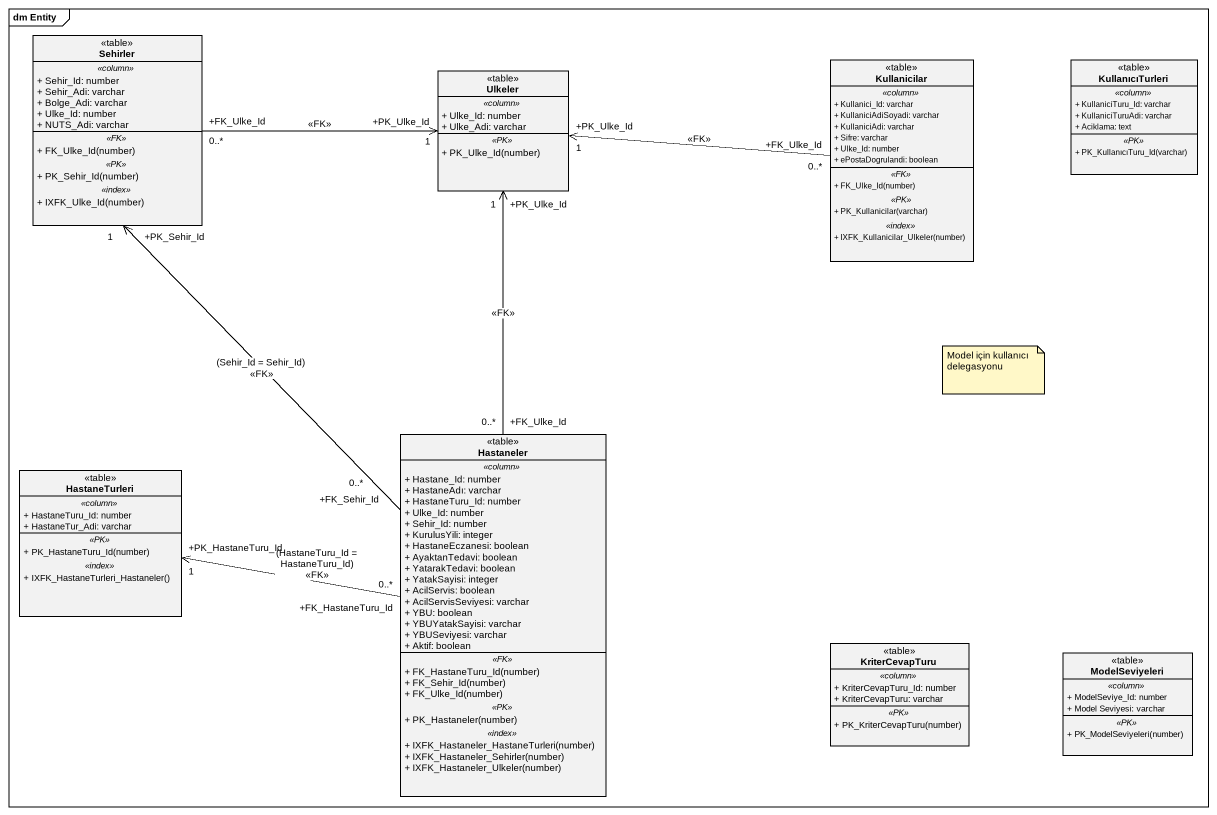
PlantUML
@startuml
mainframe dm Entity
hide circle
hide empty members
skinparam classAttributeIconSize 0
class Sehirler <<table>> {
  .. <<column>> ..
  + Sehir_Id: number
  + Sehir_Adi: varchar
  + Bolge_Adi: varchar
  + Ulke_Id: number
  + NUTS_Adi: varchar
  .. <<FK>> ..
  + FK_Ulke_Id(number)
  .. <<PK>> ..
  + PK_Sehir_Id(number)
  .. <<index>> ..
  + IXFK_Ulke_Id(number)
}
class Ulkeler <<table>> {
  .. <<column>> ..
  + Ulke_Id: number
  + Ulke_Adi: varchar
  .. <<PK>> ..
  + PK_Ulke_Id(number)
}
class Kullanicilar <<table>> {
  .. <<column>> ..
  + Kullanici_Id: varchar
  + KullaniciAdiSoyadi: varchar
  + KullaniciAdi: varchar
  + Sifre: varchar
  + Ulke_Id: number
  + ePostaDogrulandi: boolean
  .. <<FK>> ..
  + FK_Ulke_Id(number)
  .. <<PK>> ..
  + PK_Kullanicilar(varchar)
  .. <<index>> ..
  + IXFK_Kullanicilar_Ulkeler(number)
}
class KullanıcıTurleri <<table>> {
  .. <<column>> ..
  + KullaniciTuru_Id: varchar
  + KullaniciTuruAdi: varchar
  + Aciklama: text
  .. <<PK>> ..
  + PK_KullanıcıTuru_Id(varchar)
}
class Hastaneler <<table>> {
  .. <<column>> ..
  + Hastane_Id: number
  + HastaneAdı: varchar
  + HastaneTuru_Id: number
  + Ulke_Id: number
  + Sehir_Id: number
  + KurulusYili: integer
  + HastaneEczanesi: boolean
  + AyaktanTedavi: boolean
  + YatarakTedavi: boolean
  + YatakSayisi: integer
  + AcilServis: boolean
  + AcilServisSeviyesi: varchar
  + YBU: boolean
  + YBUYatakSayisi: varchar
  + YBUSeviyesi: varchar
  + Aktif: boolean
  .. <<FK>> ..
  + FK_HastaneTuru_Id(number)
  + FK_Sehir_Id(number)
  + FK_Ulke_Id(number)
  .. <<PK>> ..
  + PK_Hastaneler(number)
  .. <<index>> ..
  + IXFK_Hastaneler_HastaneTurleri(number)
  + IXFK_Hastaneler_Sehirler(number)
  + IXFK_Hastaneler_Ulkeler(number)
}
class HastaneTurleri <<table>> {
  .. <<column>> ..
  + HastaneTuru_Id: number
  + HastaneTur_Adi: varchar
  .. <<PK>> ..
  + PK_HastaneTuru_Id(number)
  .. <<index>> ..
  + IXFK_HastaneTurleri_Hastaneler()
}
class KriterCevapTuru <<table>> {
  .. <<column>> ..
  + KriterCevapTuru_Id: number
  + KriterCevapTuru: varchar
  .. <<PK>> ..
  + PK_KriterCevapTuru(number)
}
class ModelSeviyeleri <<table>> {
  .. <<column>> ..
  + ModelSeviye_Id: number
  + Model Seviyesi: varchar
  .. <<PK>> ..
  + PK_ModelSeviyeleri(number)
}
Sehirler "+FK_Ulke_Id\n0..*" -right-> "+PK_Ulke_Id\n1" Ulkeler : <<FK>>
Kullanicilar "+FK_Ulke_Id\n0..*" -left-> "+PK_Ulke_Id\n1" Ulkeler : <<FK>>
Hastaneler "+FK_Sehir_Id\n0..*" -up-> "+PK_Sehir_Id\n1" Sehirler : (Sehir_Id = Sehir_Id)\n<<FK>>
Hastaneler "+FK_Ulke_Id\n0..*" -up-> "+PK_Ulke_Id\n1" Ulkeler : <<FK>>
Hastaneler "+FK_HastaneTuru_Id\n0..*" -left-> "+PK_HastaneTuru_Id\n1" HastaneTurleri : (HastaneTuru_Id = HastaneTuru_Id)\n<<FK>>
note as N1
  Model için kullanıcı delegasyonu
end note
@enduml
